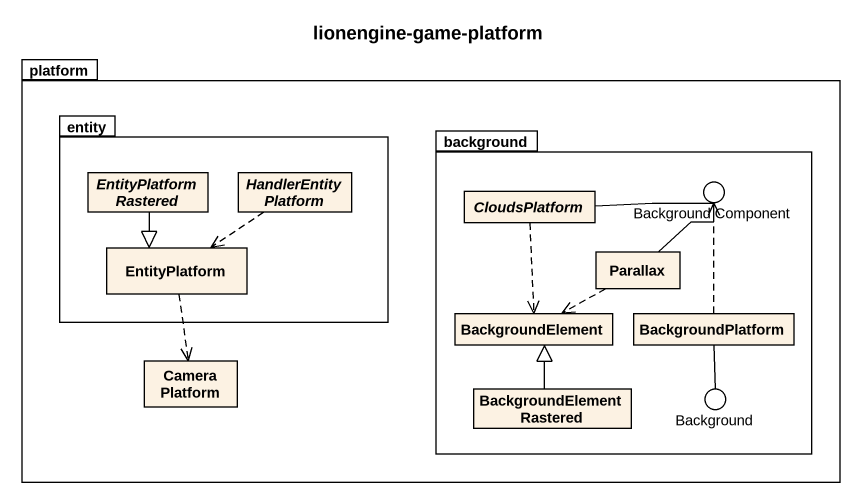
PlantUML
@startuml
title lionengine-game-platform
allowmixing
hide circle
hide empty members
package platform {
  package "entity" as entity_ {
    abstract class "EntityPlatform Rastered" as EntityPlatform_Rastered
    abstract class "HandlerEntity Platform" as HandlerEntity_Platform
    class EntityPlatform
  }
  package background {
    abstract class CloudsPlatform
    class Parallax
    class BackgroundElement
    class BackgroundPlatform
    class "BackgroundElement Rastered" as BackgroundElement_Rastered
  }
  class "Camera Platform" as Camera_Platform
}
() "Background Component" as Background_Component
() Background
background -up- Background_Component
background -- Background
EntityPlatform_Rastered --|> EntityPlatform
HandlerEntity_Platform ..> EntityPlatform
CloudsPlatform -right- Background_Component
CloudsPlatform ..> BackgroundElement
EntityPlatform ..> Camera_Platform
Parallax -up- Background_Component
Parallax .left.> BackgroundElement
BackgroundPlatform .up.> Background_Component
BackgroundPlatform -- Background
BackgroundElement_Rastered -up-|> BackgroundElement
@enduml
